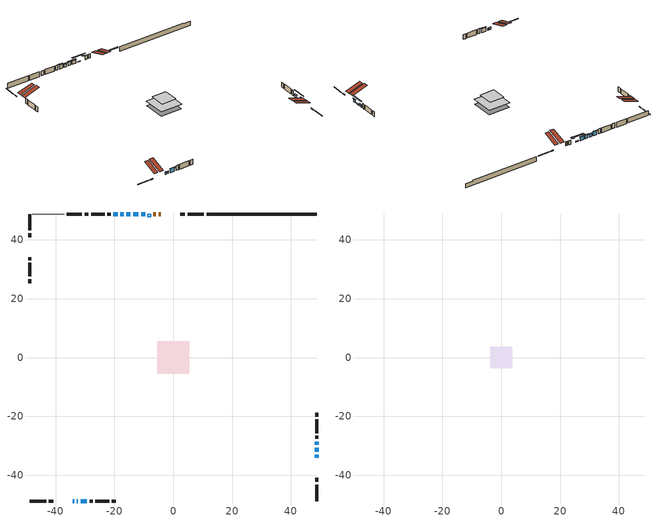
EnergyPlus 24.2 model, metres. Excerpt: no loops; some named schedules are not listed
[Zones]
conditioned space
 floor adiabatic (AdiabaticFloorConstruction): -5.5,-5.5 -5.5,5.5 5.5,5.5 5.5,-5.5 z0.31
 floor foundation (Slab1 construction): -5.36,-5.36 -5.36,5.36 5.36,5.36 5.36,-5.36 z-2.01
 wall outside (RimJoist1 construction): 10.4,48.82 4.85,48.82 / -48.82,-48.82 -43.27,-48.82 / -48.82,48.82 -48.82,43.27 / 48.82,-48.82 48.82,-43.27 z0.31:0.61
 wall outside (RimJoist2 construction): 3.92,48.82 2.44,48.82 / -42.34,-48.82 -40.86,-48.82 / -48.82,42.34 -48.82,40.86 / 48.82,-42.34 48.82,-40.86 z0.31:0.61
 wall outside (AdiabaticWallConstruction 1): -4.27,48.82 -4.95,48.82 z0.31:2.34
 wall outside (AdiabaticWallConstruction): 48.82,-34.15 48.82,-33.04 / -16.85,48.82 -17.96,48.82 z0.31:1.78; -34.15,-48.82 -33.71,-48.82 / -32.78,-48.82 -32.46,-48.82 z0.31:1.53; -31.54,-48.82 -29.35,-48.82 z0.31:2.14; 48.82,-32.11 48.82,-30.68 / -9.54,48.82 -10.96,48.82 z0.31:0.77; 48.82,-29.76 48.82,-28.59 z0.31:1.28; -11.89,48.82 -13.67,48.82 / -14.59,48.82 -15.92,48.82 z0.31:2.09; -18.89,48.82 -20.42,48.82 z0.31:2.34
 wall outside (Wall1 construction): -21.35,48.82 -22.38,48.82 / -28.42,-48.82 -27.39,-48.82 / -48.82,34.15 -48.82,33.12 / 48.82,-27.66 48.82,-26.63 z0.31:2.75
 wall outside (Wall2 construction): -23.31,48.82 -27.92,48.82 / -26.46,-48.82 -21.84,-48.82 / -48.82,32.19 -48.82,27.57 / 48.82,-25.7 48.82,-21.08 z0.31:2.75
 wall outside (Wall3 construction): -28.85,48.82 -30.19,48.82 / -20.92,-48.82 -19.58,-48.82 / -48.82,26.65 -48.82,25.31 / 48.82,-20.15 48.82,-18.82 z0.31:2.75
 wall foundation (FoundationWall1 construction): 11.33,48.82,-2.01 11.33,48.82,0.31 45.07,48.82,0.31 45.07,48.82,-0.04 48.82,48.82,-0.04 48.82,48.82,-2.01
 wall othersidecoefficients (AdiabaticWallConstruction 1): -5.88,48.82 -6.77,48.82 z0.31:2.34
 wall othersidecoefficients (Wall4 construction): -31.12,48.82 -36.17,48.82 z0.31:2.75
 wall adiabatic (Wall5 construction): -37.1,48.82 -47.89,48.82 z0.31:2.75
 window (WindowConstruction): 48.82,-34.15 48.82,-33.04 z0.31:1.78
 window (WindowConstruction 7): -34.15,-48.82 -33.71,-48.82 z0.31:1.53
 window (WindowConstruction 8): -32.78,-48.82 -32.46,-48.82 z0.31:1.53
 window (WindowConstruction 6): -31.54,-48.82 -29.35,-48.82 z0.31:2.14
 window (WindowConstruction 9): 48.82,-32.11 48.82,-30.68 z0.31:0.77
 window (WindowConstruction 10): -9.54,48.82 -10.96,48.82 z0.31:0.77
 window (WindowConstruction 1): 48.82,-29.76 48.82,-28.59 z0.31:1.28
 window (WindowConstruction 2): -11.89,48.82 -13.67,48.82 z0.31:2.09
 window (WindowConstruction 3): -14.6,48.82 -15.92,48.82 z0.31:2.09
 window (WindowConstruction 4): -16.85,48.82 -17.96,48.82 z0.31:1.78
 window (WindowConstruction 5): -18.89,48.82 -20.42,48.82 z0.31:2.34
 door (Door): -4.27,48.82 -4.95,48.82 z0.31:2.34
 door inside (Door 1): -5.88,48.82 -6.77,48.82 z0.31:2.34
 ceiling adiabatic (AdiabaticFloorConstruction): 5.5,-5.5 5.5,5.5 -5.5,5.5 -5.5,-5.5 z0.31
 roof outside (Roof2 construction): -3.34,48.82,2.75 -3.34,41.13,5.31 -1.31,41.13,5.31 -1.31,48.82,2.75; -35.08,-48.82,2.75 -35.08,-41.13,5.31 -37.11,-41.13,5.31 -37.11,-48.82,2.75; -48.82,35.08,2.75 -41.13,35.08,5.31 -41.13,37.11,5.31 -48.82,37.11,2.75; 48.82,-35.08,2.75 41.13,-35.08,5.31 41.13,-37.11,5.31 48.82,-37.11,2.75
 roof outside (AdiabaticRoofConstruction): -8.61,48.82,2.75 -8.61,47.95,3.04 -7.7,47.95,3.04 -7.7,48.82,2.75
 skylight (SkylightConstruction): -8.61,48.82,2.75 -8.61,47.95,3.04 -7.7,47.95,3.04 -7.7,48.82,2.75
attic - vented
 floor to conditioned space (Floor1 construction Reversed): -3.69,-3.69 -3.69,3.69 3.69,3.69 3.69,-3.69 z2.75
 roof outside (Roof1 construction): -0.38,48.82,2.75 -0.38,41.63,5.14 1.51,41.63,5.14 1.51,48.82,2.75; -38.04,-48.82,2.75 -38.04,-41.63,5.14 -39.93,-41.63,5.14 -39.93,-48.82,2.75; -48.82,38.04,2.75 -41.63,38.04,5.14 -41.63,39.93,5.14 -48.82,39.93,2.75; 48.82,-38.04,2.75 41.63,-38.04,5.14 41.63,-39.93,5.14 48.82,-39.93,2.75
shading: 48.82,-32.83 48.82,-34.35 49.23,-34.35 49.23,-32.83 z1.98; -29.15,-48.82 -31.74,-48.82 -31.74,-49.23 -29.15,-49.23 z2.34; 48.82,-28.04 48.82,-34.75 49.23,-34.75 49.23,-28.04 z3.41; -13.6,48.82 -6.9,48.82 -6.9,49.23 -13.6,49.23 z3.41; 48.82,-28.39 48.82,-29.96 49.23,-29.96 49.23,-28.39 z1.48; -13.87,48.82 -11.69,48.82 -11.69,49.23 -13.87,49.23 z2.29; -16.12,48.82 -14.39,48.82 -14.39,49.23 -16.12,49.23 z2.29; -18.16,48.82 -16.65,48.82 -16.65,49.23 -18.16,49.23 z1.98; -20.62,48.82 -18.69,48.82 -18.69,49.23 -20.62,49.23 z2.54
[Building]
Building 1: Terrain=Suburbs
[Site:Location]
Edmonton Intl AP_AB: Latitude {deg}=53.31; Longitude {deg}=-113.58; Time Zone {hr}=-7; Elevation {m}=723; Keep Site Location Information=Yes
[Site:GroundTemperature:Shallow]
-1.56185, -3.61833, -3.78302, -2.80711, 1.11059, 5.01004, 8.39065, 10.5322, 10.7141, 8.97234, 5.67794, 1.89811
[Site:WaterMainsTemperature]
Calculation Method=Schedule; Temperature Schedule=mains temperature schedule
[Material] Roughness=Rough; Thermal Absorptance=0.9
Name | Thickness {m} | Conductivity {W/m-K} | Density {kg/m3} | Specific Heat {J/kg-K} | Solar Absorptance | Visible Absorptance
asphalt or fiberglass shingles | 0.00635 | 0.162714 | 1121.4 | 1465.45 | 0.4 | 0.4
asphalt or fiberglass shingles 1 | 0.00635 | 0.162714 | 1121.4 | 1465.45 | 0.7 | 0.7
ceiling loosefill ins | 0.169333 | 0.0480833 | 16.02 | 1046.75 | 0.7 | 0.7
ceiling stud and cavity | 0.1397 | 0.138701 | 65.682 | 1177.47 | 0.7 | 0.7
concrete 4.0 in. | 0.1016 | 1.803125 | 2242.8 | 837.4 | 0.7 | 0.7
concrete 8.0 in. | 0.2032 | 1.803125 | 2242.8 | 837.4 | 0.7 | 0.7
door material | 0.04445 | 0.053851 | 512.64 | 1214.23 | 0.7 | 0.7
door material 1 | 0.04445 | 0.060037 | 512.64 | 1214.23 | 0.7 | 0.7
exterior vertical ins | 0.0480821 | 0.029427 | 32.04 | 1214.23 | 0.7 | 0.7
floor covering | 0.0127 | 0.0433444 | 54.468 | 1339.84 | 0.6 | 0.6
floor rigid ins; roof rigid ins; wall rigid ins | 0.512978 | 0.029427 | 32.04 | 1214.23 | 0.7 | 0.7
floor stud and cavity | 0.1397 | 1.75129 | 37.0049 | 1207.88 | 0.7 | 0.7
furniture material conditioned space 1 | 0.1524 | 0.115458 | 640.8 | 1214.23 | 0.6 | 0.6
gypsum board | 0.0127 | 0.160291 | 801 | 837.4 | 0.6 | 0.6
gypsum board 1 | 0.0127 | 0.160291 | 801 | 837.4 | 0.7 | 0.7
osb sheathing 0.5 in. | 0.0127 | 0.115458 | 512.64 | 1214.23 | 0.7 | 0.7
osb sheathing 0.5 in. 1 | 0.0127 | 0.115458 | 512.64 | 1214.23 | 0.4 | 0.4
osb sheathing 0.75 in. | 0.01905 | 0.115458 | 512.64 | 1214.23 | 0.7 | 0.7
osb sheathing 2.0 in. | 0.0508 | 0.115458 | 512.64 | 1214.23 | 0.7 | 0.7
rim joist rigid ins | 0.051816 | 0.029427 | 32.04 | 1214.23 | 0.7 | 0.7
rim joist stud and cavity | 0.0508 | 0.0296634 | 125.044 | 1163.47 | 0.6 | 0.6
rim joist stud and cavity 1 | 0.0508 | 0.329414 | 125.044 | 1163.47 | 0.6 | 0.6
roof stud and cavity | 0.2032 | 0.118264 | 78.34581 | 1123.46 | 0.7 | 0.7
roof stud and cavity 1 | 0.18415 | 1.78685 | 37.0049 | 1207.88 | 0.6 | 0.6
wall stud and cavity | 0.1397 | 0.0980698 | 139.0536 | 1170.24 | 0.7 | 0.7
wall stud and cavity 1 | 0.1397 | 0.0949025 | 139.0536 | 1170.24 | 0.7 | 0.7
wall stud and cavity 2 | 0.1397 | 0.0896479 | 139.0536 | 1170.24 | 0.7 | 0.7
wall stud and cavity 3 | 0.1397 | 0.101127 | 139.0536 | 1170.24 | 0.7 | 0.7
wall stud and cavity 4 | 0.1397 | 0.0854438 | 139.0536 | 1170.24 | 0.7 | 0.7
wall stud and cavity 5 | 0.0889 | 0.380278 | 52.3479 | 1209.89 | 0.7 | 0.7
wall stud and cavity 6 | 0.0889 | 0.391764 | 83.0341 | 1211.67 | 0.7 | 0.7
wood siding | 0.0254 | 0.102417 | 544.68 | 1172.36 | 0.4 | 0.4
wood siding 1; wood siding 2; wood siding 3 | 0.0254 | 0.102417 | 544.68 | 1172.36 | 0.7 | 0.7
[WindowMaterial:SimpleGlazingSystem]
Name | U-Factor {W/m2-K} | Solar Heat Gain Coefficient
SkylightMaterial | 3.37904 | 0.7001
WindowMaterial | 3.26996 | 0.53
WindowMaterial 1 | 3.273367 | 0.58
WindowMaterial 2 | 3.29721 | 0.69
WindowMaterial 3 | 3.2745 | 0.56
WindowMaterial 4 | 2.912814 | 0.59
WindowMaterial 5 | 3.27961 | 0.66
WindowMaterial 6 | 2.22237 | 0.4
WindowMaterial 7 | 2.55396 | 0.33
WindowMaterial 8 | 5.26578 | 0.49
[Construction]
AdiabaticFloorConstruction: floor stud and cavity, floor rigid ins, osb sheathing 0.75 in., floor covering
AdiabaticRoofConstruction: asphalt or fiberglass shingles 1, roof rigid ins, osb sheathing 0.75 in., roof stud and cavity 1
AdiabaticWallConstruction: wood siding 2, wall rigid ins, wall stud and cavity 5, gypsum board
AdiabaticWallConstruction 1: wood siding 3, wall rigid ins, wall stud and cavity 5, gypsum board
Door: door material
Door 1: door material 1
Floor1 construction Reversed: gypsum board, ceiling stud and cavity, ceiling loosefill ins
FoundationWall1 construction: concrete 8.0 in., gypsum board 1
furniture construction conditioned space 1: furniture material conditioned space 1
PartitionWallConstruction: gypsum board, wall stud and cavity 6, gypsum board
RimJoist1 construction: wood siding 1, osb sheathing 2.0 in., rim joist stud and cavity
RimJoist2 construction: wood siding 1, rim joist rigid ins, osb sheathing 2.0 in., rim joist stud and cavity 1
Roof1 construction: asphalt or fiberglass shingles
Roof2 construction: asphalt or fiberglass shingles, osb sheathing 0.75 in., roof stud and cavity, gypsum board
SkylightConstruction: SkylightMaterial
Slab1 construction: concrete 4.0 in.
Wall1 construction: wood siding, osb sheathing 0.5 in., wall stud and cavity, gypsum board
Wall2 construction: wood siding, osb sheathing 0.5 in., wall stud and cavity 1, gypsum board
Wall3 construction: wood siding, osb sheathing 0.5 in., wall stud and cavity 2, gypsum board
Wall4 construction: osb sheathing 0.5 in. 1, wall stud and cavity 3, gypsum board
Wall5 construction: osb sheathing 0.5 in. 1, wall stud and cavity 4, gypsum board
WindowConstruction; WindowConstruction 4: WindowMaterial
WindowConstruction 1: WindowMaterial 1
WindowConstruction 10; WindowConstruction 9: WindowMaterial 8
WindowConstruction 2: WindowMaterial 2
WindowConstruction 3: WindowMaterial 3
WindowConstruction 5: WindowMaterial 4
WindowConstruction 6: WindowMaterial 5
WindowConstruction 7: WindowMaterial 6
WindowConstruction 8: WindowMaterial 7
[Zone] Multiplier=1; Part of Total Floor Area=Yes
Name | Volume {m3}
attic - vented | 21.1702
conditioned space | 612.4
[Space]
Name | Zone | Volume {m3}
attic - vented 1 | attic - vented | 21.1702
conditioned space 1 | conditioned space | 612.4
[ZoneInfiltration:EffectiveLeakageArea]
infil attic - vented 1: Zone or Space=attic - vented 1; Schedule=Always On Discrete; Effective Air Leakage Area {cm2}=1893.57; Stack Coefficient=0.00016658; Wind Coefficient=8.72029e-06
[ZoneMixing]
whole house fan mix: Zone or Space=attic - vented; Schedule=Always On Continuous; Design Flow Rate Calculation Method=Flow/Zone; Design Flow Rate {m3/s}=0; Source Zone or Space=conditioned space
[SurfaceProperty:ExposedFoundationPerimeter]
Slab1: Exposed Perimeter Calculation Method=TotalExposedPerimeter; Total Exposed Perimeter {m}=37.49
[SurfaceProperty:OtherSideCoefficients]
other non-freezing space: Combined Convective/Radiative Film Coefficient {W/m2-K}=8.35; Constant Temperature Coefficient=1; External Dry-Bulb Temperature Coefficient=0; Ground Temperature Coefficient=0; Wind Speed Coefficient=0; Zone Air Temperature Coefficient=0; Constant Temperature Schedule=other non-freezing space; Previous Other Side Temperature Coefficient=0
[InternalMass] Zone or ZoneList=conditioned space; Space or SpaceList=conditioned space 1
Name | Construction | Surface Area {m2}
furniture mass conditioned space 1 | furniture construction conditioned space 1 | 94.2959
partition wall mass | PartitionWallConstruction | 235.74
[Lights]
interior lighting: Zone or ZoneList or Space or SpaceList=conditioned space 1; Schedule=interior lighting schedule; Design Level Calculation Method=LightingLevel; Lighting Level {W}=343.2; Return Air Fraction=0; Fraction Radiant=0.6; Fraction Visible=0.2; Fraction Replaceable=1
[People]
occupants: Zone or ZoneList or Space or SpaceList=conditioned space 1; Number of People Schedule=occupants schedule; Number of People Calculation Method=People; Number of People=3; Fraction Radiant=0.314171; Sensible Heat Fraction=0.56303; Activity Level Schedule=occupants activity schedule; Carbon Dioxide Generation Rate {m3/s-W}=0; Enable ASHRAE 55 Comfort Warnings=No; Mean Radiant Temperature Calculation Type=EnclosureAveraged
[ElectricEquipment] Zone or ZoneList or Space or SpaceList=conditioned space 1; Design Level Calculation Method=EquipmentLevel
Name | Schedule | Design Level {W} | Fraction Latent | Fraction Radiant | Fraction Lost
clothes dryer | clothes dryer schedule | 140.772 | 0.015 | 0.081 | 0.85
clothes washer | clothes washer schedule | 32.1985 | 0.03 | 0.162 | 0.7
cooking range | cooking range schedule | 208.969 | 0.08 | 0.432 | 0.2
dishwasher | dishwasher schedule | 66.8632 | 0.3 | 0.18 | 0.4
fridge | fridge schedule | 72.9452 | 0 | 0.6 | 0
mech vent bath fan 0 | mech vent bath fan 0 schedule | 50.2 | 0 | 0 | 1
mech vent bath fan 1 | mech vent bath fan 1 schedule | 50.2 | 0 | 0 | 1
mech vent house fan | mech vent house fan schedule | 0 | 0 | 0 | 1
mech vent house fan cfis | mech vent house fan cfis schedule | 0 | 0 | 0 | 0
mech vent range fan 0 | mech vent range fan 0 schedule | 57 | 0 | 0 | 1
misc plug loads | misc plug loads schedule | 494.7 | 0.045 | 0.513 | 0.1
whole house fan | Always On Discrete | 0 | 0 | 0 | 1
[OtherEquipment] Zone or ZoneList or Space or SpaceList=conditioned space 1; Design Level Calculation Method=EquipmentLevel
Name | Fuel Type | Schedule | Design Level {W} | Fraction Latent | Fraction Radiant | Fraction Lost
clothes dryer 1 | Electricity | clothes dryer schedule | 0 | 0.015 | 0.081 | 0.85
cooking range 1 | Electricity | cooking range schedule | 0 | 0.08 | 0.432 | 0.2
general water use latent | None | general water use schedule | 59.3978 | 1 | 0 | 0
general water use sensible | None | general water use schedule | -58.539 | 0 | 0.6 | 0
mech vent house fan latent load | None | Always On Discrete | 0 | 1 | 0 | 0
mech vent house fan sensible load | None | Always On Discrete | 0 | 0 | 0 | 0
water heater energy adjustment1 | NaturalGas | Always On Discrete | 0.01 | 0 | 0 | 1
[ZoneInfiltration:DesignFlowRate] Zone or ZoneList or Space or SpaceList=conditioned space 1; Schedule=Always On Discrete; Design Flow Rate Calculation Method=Flow/Zone; Design Flow Rate {m3/s}=0
infil flow; natural vent flow; whole house fan flow
[Foundation:Kiva]
Foundation Kiva 1: Initial Indoor Air Temperature {C}=18; Wall Height Above Grade {m}=0.309982; Wall Depth Below Slab {m}=0.2032; Custom Block Material Name 1=exterior vertical ins; Custom Block Depth 1 {m}=2.31999; Custom Block X Position 1 {m}=0.2159; Custom Block Z Position 1 {m}=0
[Foundation:Kiva:Settings]
Soil Conductivity {W/m-K}=0.849921; Soil Density {kg/m3}=1842.3; Soil Specific Heat {J/kg-K}=418.7; Ground Solar Absorptivity=0.9; Ground Thermal Absorptivity=0.9; Ground Surface Roughness {m}=0.03; Far-Field Width {m}=40; Deep-Ground Boundary Condition=ZeroFlux; Deep-Ground Depth {m}=40; Minimum Cell Dimension {m}=0.2; Maximum Cell Growth Coefficient=3; Simulation Timestep=Timestep
[Exterior:Lights]
exterior lighting: Schedule=exterior lighting schedule; Design Level {W}=75.6
[Schedule:Constant]
Name | Hourly Value
Always On Continuous; mech vent house fan schedule; mech vent house fan cfis schedule; Always On Discrete | 1
other non-freezing space; fridge schedule | 0
occupants activity schedule | 117.228
[Schedule:Week:Daily]
interior lighting schedule Week Rule - Jan1-Jan27: interior lighting schedule day, interior lighting schedule day, interior lighting schedule day, interior lighting schedule day, interior lighting schedule day, interior lighting schedule day, interior lighting schedule day, interior lighting schedule default day, interior lighting schedule default day, interior lighting schedule default day, interior lighting schedule default day, interior lighting schedule default day
interior lighting schedule Week Rule - Jan28-Feb3: interior lighting schedule day, interior lighting schedule day, interior lighting schedule day, interior lighting schedule day, interior lighting schedule day 1, interior lighting schedule day 1, interior lighting schedule day 1, interior lighting schedule default day, interior lighting schedule default day, interior lighting schedule default day, interior lighting schedule default day, interior lighting schedule default day
interior lighting schedule Week Rule - Feb4-Feb24: interior lighting schedule day 1, interior lighting schedule day 1, interior lighting schedule day 1, interior lighting schedule day 1, interior lighting schedule day 1, interior lighting schedule day 1, interior lighting schedule day 1, interior lighting schedule default day, interior lighting schedule default day, interior lighting schedule default day, interior lighting schedule default day, interior lighting schedule default day
interior lighting schedule Week Rule - Feb25-Mar3: interior lighting schedule day 1, interior lighting schedule day 1, interior lighting schedule day 1, interior lighting schedule day 1, interior lighting schedule day 2, interior lighting schedule day 2, interior lighting schedule day 2, interior lighting schedule default day, interior lighting schedule default day, interior lighting schedule default day, interior lighting schedule default day, interior lighting schedule default day
interior lighting schedule Week Rule - Mar4-Mar31: interior lighting schedule day 2, interior lighting schedule day 2, interior lighting schedule day 2, interior lighting schedule day 2, interior lighting schedule day 2, interior lighting schedule day 2, interior lighting schedule day 2, interior lighting schedule default day, interior lighting schedule default day, interior lighting schedule default day, interior lighting schedule default day, interior lighting schedule default day
interior lighting schedule Week Rule - Apr1-Apr28: interior lighting schedule day 3, interior lighting schedule day 3, interior lighting schedule day 3, interior lighting schedule day 3, interior lighting schedule day 3, interior lighting schedule day 3, interior lighting schedule day 3, interior lighting schedule default day, interior lighting schedule default day, interior lighting schedule default day, interior lighting schedule default day, interior lighting schedule default day
interior lighting schedule Week Rule - Apr29-May5: interior lighting schedule day 3, interior lighting schedule day 3, interior lighting schedule day 4, interior lighting schedule day 4, interior lighting schedule day 4, interior lighting schedule day 4, interior lighting schedule day 4, interior lighting schedule default day, interior lighting schedule default day, interior lighting schedule default day, interior lighting schedule default day, interior lighting schedule default day
interior lighting schedule Week Rule - May6-May26: interior lighting schedule day 4, interior lighting schedule day 4, interior lighting schedule day 4, interior lighting schedule day 4, interior lighting schedule day 4, interior lighting schedule day 4, interior lighting schedule day 4, interior lighting schedule default day, interior lighting schedule default day, interior lighting schedule default day, interior lighting schedule default day, interior lighting schedule default day
interior lighting schedule Week Rule - May27-Jun2: interior lighting schedule day 4, interior lighting schedule day 4, interior lighting schedule day 4, interior lighting schedule day 4, interior lighting schedule day 4, interior lighting schedule day 5, interior lighting schedule day 5, interior lighting schedule default day, interior lighting schedule default day, interior lighting schedule default day, interior lighting schedule default day, interior lighting schedule default day
interior lighting schedule Week Rule - Jun3-Jun30: interior lighting schedule day 5, interior lighting schedule day 5, interior lighting schedule day 5, interior lighting schedule day 5, interior lighting schedule day 5, interior lighting schedule day 5, interior lighting schedule day 5, interior lighting schedule default day, interior lighting schedule default day, interior lighting schedule default day, interior lighting schedule default day, interior lighting schedule default day
interior lighting schedule Week Rule - Jul1-Jul28: interior lighting schedule day 6, interior lighting schedule day 6, interior lighting schedule day 6, interior lighting schedule day 6, interior lighting schedule day 6, interior lighting schedule day 6, interior lighting schedule day 6, interior lighting schedule default day, interior lighting schedule default day, interior lighting schedule default day, interior lighting schedule default day, interior lighting schedule default day
interior lighting schedule Week Rule - Jul29-Aug4: interior lighting schedule day 6, interior lighting schedule day 6, interior lighting schedule day 6, interior lighting schedule day 7, interior lighting schedule day 7, interior lighting schedule day 7, interior lighting schedule day 7, interior lighting schedule default day, interior lighting schedule default day, interior lighting schedule default day, interior lighting schedule default day, interior lighting schedule default day
interior lighting schedule Week Rule - Aug5-Aug25: interior lighting schedule day 7, interior lighting schedule day 7, interior lighting schedule day 7, interior lighting schedule day 7, interior lighting schedule day 7, interior lighting schedule day 7, interior lighting schedule day 7, interior lighting schedule default day, interior lighting schedule default day, interior lighting schedule default day, interior lighting schedule default day, interior lighting schedule default day
interior lighting schedule Week Rule - Aug26-Sep1: interior lighting schedule day 7, interior lighting schedule day 7, interior lighting schedule day 7, interior lighting schedule day 7, interior lighting schedule day 7, interior lighting schedule day 7, interior lighting schedule day 8, interior lighting schedule default day, interior lighting schedule default day, interior lighting schedule default day, interior lighting schedule default day, interior lighting schedule default day
interior lighting schedule Week Rule - Sep2-Sep29: interior lighting schedule day 8, interior lighting schedule day 8, interior lighting schedule day 8, interior lighting schedule day 8, interior lighting schedule day 8, interior lighting schedule day 8, interior lighting schedule day 8, interior lighting schedule default day, interior lighting schedule default day, interior lighting schedule default day, interior lighting schedule default day, interior lighting schedule default day
interior lighting schedule Week Rule - Sep30-Oct6: interior lighting schedule day 8, interior lighting schedule day 9, interior lighting schedule day 9, interior lighting schedule day 9, interior lighting schedule day 9, interior lighting schedule day 9, interior lighting schedule day 9, interior lighting schedule default day, interior lighting schedule default day, interior lighting schedule default day, interior lighting schedule default day, interior lighting schedule default day
interior lighting schedule Week Rule - Oct7-Oct27: interior lighting schedule day 9, interior lighting schedule day 9, interior lighting schedule day 9, interior lighting schedule day 9, interior lighting schedule day 9, interior lighting schedule day 9, interior lighting schedule day 9, interior lighting schedule default day, interior lighting schedule default day, interior lighting schedule default day, interior lighting schedule default day, interior lighting schedule default day
interior lighting schedule Week Rule - Oct28-Nov3: interior lighting schedule day 9, interior lighting schedule day 9, interior lighting schedule day 9, interior lighting schedule day 9, interior lighting schedule day 10, interior lighting schedule day 10, interior lighting schedule day 10, interior lighting schedule default day, interior lighting schedule default day, interior lighting schedule default day, interior lighting schedule default day, interior lighting schedule default day
interior lighting schedule Week Rule - Nov4-Nov24: interior lighting schedule day 10, interior lighting schedule day 10, interior lighting schedule day 10, interior lighting schedule day 10, interior lighting schedule day 10, interior lighting schedule day 10, interior lighting schedule day 10, interior lighting schedule default day, interior lighting schedule default day, interior lighting schedule default day, interior lighting schedule default day, interior lighting schedule default day
interior lighting schedule Week Rule - Nov25-Dec1: interior lighting schedule day 10, interior lighting schedule day 10, interior lighting schedule day 10, interior lighting schedule day 10, interior lighting schedule day 10, interior lighting schedule day 10, interior lighting schedule day 11, interior lighting schedule default day, interior lighting schedule default day, interior lighting schedule default day, interior lighting schedule default day, interior lighting schedule default day
interior lighting schedule Week Rule - Dec2-Dec31: interior lighting schedule day 11, interior lighting schedule day 11, interior lighting schedule day 11, interior lighting schedule day 11, interior lighting schedule day 11, interior lighting schedule day 11, interior lighting schedule day 11, interior lighting schedule default day, interior lighting schedule default day, interior lighting schedule default day, interior lighting schedule default day, interior lighting schedule default day
occupants schedule Week Rule - Jan1-Dec31: occupants schedule day, occupants schedule day, occupants schedule day, occupants schedule day, occupants schedule day, occupants schedule day, occupants schedule day, occupants schedule default day, occupants schedule default day, occupants schedule default day, occupants schedule default day, occupants schedule default day
clothes dryer schedule Week Rule - Jan1-Dec31: clothes dryer schedule day, clothes dryer schedule day, clothes dryer schedule day, clothes dryer schedule day, clothes dryer schedule day, clothes dryer schedule day, clothes dryer schedule day, clothes dryer schedule default day, clothes dryer schedule default day, clothes dryer schedule default day, clothes dryer schedule default day, clothes dryer schedule default day
clothes washer schedule Week Rule - Jan1-Dec31: clothes washer schedule day, clothes washer schedule day, clothes washer schedule day, clothes washer schedule day, clothes washer schedule day, clothes washer schedule day, clothes washer schedule day, clothes washer schedule default day, clothes washer schedule default day, clothes washer schedule default day, clothes washer schedule default day, clothes washer schedule default day
cooking range schedule Week Rule - Jan1-Dec31: cooking range schedule day, cooking range schedule day, cooking range schedule day, cooking range schedule day, cooking range schedule day, cooking range schedule day, cooking range schedule day, cooking range schedule default day, cooking range schedule default day, cooking range schedule default day, cooking range schedule default day, cooking range schedule default day
dishwasher schedule Week Rule - Jan1-Dec31: dishwasher schedule day, dishwasher schedule day, dishwasher schedule day, dishwasher schedule day, dishwasher schedule day, dishwasher schedule day, dishwasher schedule day, dishwasher schedule default day, dishwasher schedule default day, dishwasher schedule default day, dishwasher schedule default day, dishwasher schedule default day
mech vent bath fan 0 schedule Week Rule - Jan1-Dec31: mech vent bath fan 0 schedule day, mech vent bath fan 0 schedule day, mech vent bath fan 0 schedule day, mech vent bath fan 0 schedule day, mech vent bath fan 0 schedule day, mech vent bath fan 0 schedule day, mech vent bath fan 0 schedule day, mech vent bath fan 0 schedule default day, mech vent bath fan 0 schedule default day, mech vent bath fan 0 schedule default day, mech vent bath fan 0 schedule default day, mech vent bath fan 0 schedule default day
mech vent bath fan 1 schedule Week Rule - Jan1-Dec31: mech vent bath fan 1 schedule day, mech vent bath fan 1 schedule day, mech vent bath fan 1 schedule day, mech vent bath fan 1 schedule day, mech vent bath fan 1 schedule day, mech vent bath fan 1 schedule day, mech vent bath fan 1 schedule day, mech vent bath fan 1 schedule default day, mech vent bath fan 1 schedule default day, mech vent bath fan 1 schedule default day, mech vent bath fan 1 schedule default day, mech vent bath fan 1 schedule default day
mech vent range fan 0 schedule Week Rule - Jan1-Dec31: mech vent range fan 0 schedule day, mech vent range fan 0 schedule day, mech vent range fan 0 schedule day, mech vent range fan 0 schedule day, mech vent range fan 0 schedule day, mech vent range fan 0 schedule day, mech vent range fan 0 schedule day, mech vent range fan 0 schedule default day, mech vent range fan 0 schedule default day, mech vent range fan 0 schedule default day, mech vent range fan 0 schedule default day, mech vent range fan 0 schedule default day
misc plug loads schedule Week Rule - Jan1-Dec31: misc plug loads schedule day, misc plug loads schedule day, misc plug loads schedule day, misc plug loads schedule day, misc plug loads schedule day, misc plug loads schedule day, misc plug loads schedule day, misc plug loads schedule default day, misc plug loads schedule default day, misc plug loads schedule default day, misc plug loads schedule default day, misc plug loads schedule default day
general water use schedule Week Rule - Jan1-Dec31: general water use schedule day, general water use schedule day, general water use schedule day, general water use schedule day, general water use schedule day, general water use schedule day, general water use schedule day, general water use schedule default day, general water use schedule default day, general water use schedule default day, general water use schedule default day, general water use schedule default day
exterior lighting schedule Week Rule - Jan1-Jan27: exterior lighting schedule day, exterior lighting schedule day, exterior lighting schedule day, exterior lighting schedule day, exterior lighting schedule day, exterior lighting schedule day, exterior lighting schedule day, exterior lighting schedule default day, exterior lighting schedule default day, exterior lighting schedule default day, exterior lighting schedule default day, exterior lighting schedule default day
exterior lighting schedule Week Rule - Jan28-Feb3: exterior lighting schedule day, exterior lighting schedule day, exterior lighting schedule day, exterior lighting schedule day, exterior lighting schedule day 1, exterior lighting schedule day 1, exterior lighting schedule day 1, exterior lighting schedule default day, exterior lighting schedule default day, exterior lighting schedule default day, exterior lighting schedule default day, exterior lighting schedule default day
exterior lighting schedule Week Rule - Feb4-Feb24: exterior lighting schedule day 1, exterior lighting schedule day 1, exterior lighting schedule day 1, exterior lighting schedule day 1, exterior lighting schedule day 1, exterior lighting schedule day 1, exterior lighting schedule day 1, exterior lighting schedule default day, exterior lighting schedule default day, exterior lighting schedule default day, exterior lighting schedule default day, exterior lighting schedule default day
exterior lighting schedule Week Rule - Feb25-Mar3: exterior lighting schedule day 1, exterior lighting schedule day 1, exterior lighting schedule day 1, exterior lighting schedule day 1, exterior lighting schedule day 2, exterior lighting schedule day 2, exterior lighting schedule day 2, exterior lighting schedule default day, exterior lighting schedule default day, exterior lighting schedule default day, exterior lighting schedule default day, exterior lighting schedule default day
exterior lighting schedule Week Rule - Mar4-Mar31: exterior lighting schedule day 2, exterior lighting schedule day 2, exterior lighting schedule day 2, exterior lighting schedule day 2, exterior lighting schedule day 2, exterior lighting schedule day 2, exterior lighting schedule day 2, exterior lighting schedule default day, exterior lighting schedule default day, exterior lighting schedule default day, exterior lighting schedule default day, exterior lighting schedule default day
exterior lighting schedule Week Rule - Apr1-Apr28: exterior lighting schedule day 3, exterior lighting schedule day 3, exterior lighting schedule day 3, exterior lighting schedule day 3, exterior lighting schedule day 3, exterior lighting schedule day 3, exterior lighting schedule day 3, exterior lighting schedule default day, exterior lighting schedule default day, exterior lighting schedule default day, exterior lighting schedule default day, exterior lighting schedule default day
exterior lighting schedule Week Rule - Apr29-May5: exterior lighting schedule day 3, exterior lighting schedule day 3, exterior lighting schedule day 4, exterior lighting schedule day 4, exterior lighting schedule day 4, exterior lighting schedule day 4, exterior lighting schedule day 4, exterior lighting schedule default day, exterior lighting schedule default day, exterior lighting schedule default day, exterior lighting schedule default day, exterior lighting schedule default day
exterior lighting schedule Week Rule - May6-May26: exterior lighting schedule day 4, exterior lighting schedule day 4, exterior lighting schedule day 4, exterior lighting schedule day 4, exterior lighting schedule day 4, exterior lighting schedule day 4, exterior lighting schedule day 4, exterior lighting schedule default day, exterior lighting schedule default day, exterior lighting schedule default day, exterior lighting schedule default day, exterior lighting schedule default day
exterior lighting schedule Week Rule - May27-Jun2: exterior lighting schedule day 4, exterior lighting schedule day 4, exterior lighting schedule day 4, exterior lighting schedule day 4, exterior lighting schedule day 4, exterior lighting schedule day 5, exterior lighting schedule day 5, exterior lighting schedule default day, exterior lighting schedule default day, exterior lighting schedule default day, exterior lighting schedule default day, exterior lighting schedule default day
exterior lighting schedule Week Rule - Jun3-Jun30: exterior lighting schedule day 5, exterior lighting schedule day 5, exterior lighting schedule day 5, exterior lighting schedule day 5, exterior lighting schedule day 5, exterior lighting schedule day 5, exterior lighting schedule day 5, exterior lighting schedule default day, exterior lighting schedule default day, exterior lighting schedule default day, exterior lighting schedule default day, exterior lighting schedule default day
[Schedule:Year]
interior lighting schedule: interior lighting schedule Week Rule - Jan1-Jan27, 1, 1, 1, 27, interior lighting schedule Week Rule - Jan28-Feb3, 1, 28, 2, 3, interior lighting schedule Week Rule - Feb4-Feb24, 2, 4, 2, 24, interior lighting schedule Week Rule - Feb25-Mar3, 2, 25, 3, 3, interior lighting schedule Week Rule - Mar4-Mar31, 3, 4, 3, 31, interior lighting schedule Week Rule - Apr1-Apr28, 4, 1, 4, 28, interior lighting schedule Week Rule - Apr29-May5, 4, 29, 5, 5, interior lighting schedule Week Rule - May6-May26, 5, 6, 5, 26, interior lighting schedule Week Rule - May27-Jun2, 5, 27, 6, 2, interior lighting schedule Week Rule - Jun3-Jun30, 6, 3, 6, 30, interior lighting schedule Week Rule - Jul1-Jul28, 7, 1, 7, 28, interior lighting schedule Week Rule - Jul29-Aug4, 7, 29, 8, 4, interior lighting schedule Week Rule - Aug5-Aug25, 8, 5, 8, 25, interior lighting schedule Week Rule - Aug26-Sep1, 8, 26, 9, 1, interior lighting schedule Week Rule - Sep2-Sep29, 9, 2, 9, 29, interior lighting schedule Week Rule - Sep30-Oct6, 9, 30, 10, 6, interior lighting schedule Week Rule - Oct7-Oct27, 10, 7, 10, 27, interior lighting schedule Week Rule - Oct28-Nov3, 10, 28, 11, 3, interior lighting schedule Week Rule - Nov4-Nov24, 11, 4, 11, 24, interior lighting schedule Week Rule - Nov25-Dec1, 11, 25, 12, 1, interior lighting schedule Week Rule - Dec2-Dec31, 12, 2, 12, 31
occupants schedule: occupants schedule Week Rule - Jan1-Dec31, 1, 1, 12, 31
clothes dryer schedule: clothes dryer schedule Week Rule - Jan1-Dec31, 1, 1, 12, 31
clothes washer schedule: clothes washer schedule Week Rule - Jan1-Dec31, 1, 1, 12, 31
cooking range schedule: cooking range schedule Week Rule - Jan1-Dec31, 1, 1, 12, 31
dishwasher schedule: dishwasher schedule Week Rule - Jan1-Dec31, 1, 1, 12, 31
mech vent bath fan 0 schedule: mech vent bath fan 0 schedule Week Rule - Jan1-Dec31, 1, 1, 12, 31
mech vent bath fan 1 schedule: mech vent bath fan 1 schedule Week Rule - Jan1-Dec31, 1, 1, 12, 31
mech vent range fan 0 schedule: mech vent range fan 0 schedule Week Rule - Jan1-Dec31, 1, 1, 12, 31
misc plug loads schedule: misc plug loads schedule Week Rule - Jan1-Dec31, 1, 1, 12, 31
general water use schedule: general water use schedule Week Rule - Jan1-Dec31, 1, 1, 12, 31
exterior lighting schedule: exterior lighting schedule Week Rule - Jan1-Jan27, 1, 1, 1, 27, exterior lighting schedule Week Rule - Jan28-Feb3, 1, 28, 2, 3, exterior lighting schedule Week Rule - Feb4-Feb24, 2, 4, 2, 24, exterior lighting schedule Week Rule - Feb25-Mar3, 2, 25, 3, 3, exterior lighting schedule Week Rule - Mar4-Mar31, 3, 4, 3, 31, exterior lighting schedule Week Rule - Apr1-Apr28, 4, 1, 4, 28, exterior lighting schedule Week Rule - Apr29-May5, 4, 29, 5, 5, exterior lighting schedule Week Rule - May6-May26, 5, 6, 5, 26, exterior lighting schedule Week Rule - May27-Jun2, 5, 27, 6, 2, exterior lighting schedule Week Rule - Jun3-Jun30, 6, 3, 6, 30, exterior lighting schedule Week Rule - Jul1-Jul28, 7, 1, 7, 28, exterior lighting schedule Week Rule - Jul29-Aug4, 7, 29, 8, 4, exterior lighting schedule Week Rule - Aug5-Aug25, 8, 5, 8, 25, exterior lighting schedule Week Rule - Aug26-Sep1, 8, 26, 9, 1, exterior lighting schedule Week Rule - Sep2-Sep29, 9, 2, 9, 29, exterior lighting schedule Week Rule - Sep30-Oct6, 9, 30, 10, 6, exterior lighting schedule Week Rule - Oct7-Oct27, 10, 7, 10, 27, exterior lighting schedule Week Rule - Oct28-Nov3, 10, 28, 11, 3, exterior lighting schedule Week Rule - Nov4-Nov24, 11, 4, 11, 24, exterior lighting schedule Week Rule - Nov25-Dec1, 11, 25, 12, 1, exterior lighting schedule Week Rule - Dec2-Dec31, 12, 2, 12, 31
[Schedule:Compact]
mains temperature schedule: Through: 01/01, For: AllDays, Until: 24:00, 3.97167, Through: 01/02, For: AllDays, Until: 24:00, 3.90778, Through: 01/03, For: AllDays, Until: 24:00, 3.84556, Through: 01/04, For: AllDays, Until: 24:00, 3.78389, Through: 01/05, For: AllDays, Until: 24:00, 3.72278, Through: 01/06, For: AllDays, Until: 24:00, 3.66278, Through: 01/07, For: AllDays, Until: 24:00, 3.60389, Through: 01/08, For: AllDays, Until: 24:00, 3.54556, Through: 01/09, For: AllDays, Until: 24:00, 3.48833, Through: 01/10, For: AllDays, Until: 24:00, 3.43167, Through: 01/11, For: AllDays, Until: 24:00, 3.37611, Through: 01/12, For: AllDays, Until: 24:00, 3.32167, Through: 01/13, For: AllDays, Until: 24:00, 3.26833, Through: 01/14, For: AllDays, Until: 24:00, 3.21556, Through: 01/15, For: AllDays, Until: 24:00, 3.16444, Through: 01/16, For: AllDays, Until: 24:00, 3.11389, Through: 01/17, For: AllDays, Until: 24:00, 3.06444, Through: 01/18, For: AllDays, Until: 24:00, 3.01611, Through: 01/19, For: AllDays, Until: 24:00, 2.96889, Through: 01/20, For: AllDays, Until: 24:00, 2.92278, Through: 01/21, For: AllDays, Until: 24:00, 2.87722, Through: 01/22, For: AllDays, Until: 24:00, 2.83333, Through: 01/23, For: AllDays, Until: 24:00, 2.79056, Through: 01/24, For: AllDays, Until: 24:00, 2.74889, Through: 01/25, For: AllDays, Until: 24:00, 2.70833, Through: 01/26, For: AllDays, Until: 24:00, 2.66889, Through: 01/27, For: AllDays, Until: 24:00, 2.63056, Through: 01/28, For: AllDays, Until: 24:00, 2.59333, Through: 01/29, For: AllDays, Until: 24:00, 2.55778, Through: 01/30, For: AllDays, Until: 24:00, 2.52278, Through: 01/31, For: AllDays, Until: 24:00, 2.48944, Through: 02/01, For: AllDays, Until: 24:00, 2.45722, Through: 02/02, For: AllDays, Until: 24:00, 2.42611, Through: 02/03, For: AllDays, Until: 24:00, 2.39667, Through: 02/04, For: AllDays, Until: 24:00, 2.36833, Through: 02/05, For: AllDays, Until: 24:00, 2.34111, Through: 02/06, For: AllDays, Until: 24:00, 2.315, Through: 02/07, For: AllDays, Until: 24:00, 2.29056, Through: 02/08, For: AllDays, Until: 24:00, 2.26722, Through: 02/09, For: AllDays, Until: 24:00, 2.245, Through: 02/10, For: AllDays, Until: 24:00, 2.22444, Through: 02/11, For: AllDays, Until: 24:00, 2.20444, Through: 02/12, For: AllDays, Until: 24:00, 2.18667, Through: 02/13, For: AllDays, Until: 24:00, 2.17, Through: 02/14, For: AllDays, Until: 24:00, 2.15444, Through: 02/15, For: AllDays, Until: 24:00, 2.14, Through: 02/16, For: AllDays, Until: 24:00, 2.12722, Through: 02/17, For: AllDays, Until: 24:00, 2.11556, Through: 02/18, For: AllDays, Until: 24:00, 2.10556, Through: 02/19, For: AllDays, Until: 24:00, 2.09667, Through: 02/20, For: AllDays, Until: 24:00, 2.08889, Through: 02/21, For: AllDays, Until: 24:00, 2.08278, Through: 02/22, For: AllDays, Until: 24:00, 2.07833, Through: 02/23, For: AllDays, Until: 24:00, 2.07444, Through: 02/24, For: AllDays, Until: 24:00, 2.07278, Through: 02/25, For: AllDays, Until: 24:00, 2.07167, Through: 02/26, For: AllDays, Until: 24:00, 2.07222, Through: 02/27, For: AllDays, Until: 24:00, 2.07444, Through: 02/28, For: AllDays, Until: 24:00, 2.07778, Through: 03/01, For: AllDays, Until: 24:00, 2.08222, Through: 03/02, For: AllDays, Until: 24:00, 2.08833, Through: 03/03, For: AllDays, Until: 24:00, 2.09556, Through: 03/04, For: AllDays, Until: 24:00, 2.10444, Through: 03/05, For: AllDays, Until: 24:00, 2.11444, Through: 03/06, For: AllDays, Until: 24:00, 2.12556, Through: 03/07, For: AllDays, Until: 24:00, 2.13833, Through: 03/08, For: AllDays, Until: 24:00, 2.15278, Through: 03/09, For: AllDays, Until: 24:00, 2.16778, Through: 03/10, For: AllDays, Until: 24:00, 2.18444, Through: 03/11, For: AllDays, Until: 24:00, 2.20278, Through: 03/12, For: AllDays, Until: 24:00, 2.22167, Through: 03/13, For: AllDays, Until: 24:00, 2.24278, Through: 03/14, For: AllDays, Until: 24:00, 2.26444, Through: 03/15, For: AllDays, Until: 24:00, 2.28778, Through: 03/16, For: AllDays, Until: 24:00, 2.31222, Through: 03/17, For: AllDays, Until: 24:00, 2.33778, Through: 03/18, For: AllDays, Until: 24:00, 2.365, Through: 03/19, For: AllDays, Until: 24:00, 2.39333, Through: 03/20, For: AllDays, Until: 24:00, 2.42278, Through: 03/21, For: AllDays, Until: 24:00, 2.45389, Through: 03/22, For: AllDays, Until: 24:00, 2.48611, Through: 03/23, For: AllDays, Until: 24:00, 2.51889, Through: 03/24, For: AllDays, Until: 24:00, 2.55389, Through: 03/25, For: AllDays, Until: 24:00, 2.58944, Through: 03/26, For: AllDays, Until: 24:00, 2.62611, Through: 03/27, For: AllDays, Until: 24:00, 2.66444, Through: 03/28, For: AllDays, Until: 24:00, 2.70389, Through: 03/29, For: AllDays, Until: 24:00, 2.74389, Through: 03/30, For: AllDays, Until: 24:00, 2.78556, Through: 03/31, For: AllDays, Until: 24:00, 2.82833, Through: 04/01, For: AllDays, Until: 24:00, 2.87222, Through: 04/02, For: AllDays, Until: 24:00, 2.91722, Through: 04/03, For: AllDays, Until: 24:00, 2.96333, Through: 04/04, For: AllDays, Until: 24:00, 3.01056, Through: 04/05, For: AllDays, Until: 24:00, 3.05889, Through: 04/06, For: AllDays, Until: 24:00, 3.10833, Through: 04/07, For: AllDays, Until: 24:00, 3.15833, Through: 04/08, For: AllDays, Until: 24:00, 3.21, Through: 04/09, For: AllDays, Until: 24:00, 3.26222, Through: 04/10, For: AllDays, Until: 24:00, 3.31556, Through: 04/11, For: AllDays, Until: 24:00, 3.37, Through: 04/12, For: AllDays, Until: 24:00, 3.42556, Through: 04/13, For: AllDays, Until: 24:00, 3.48167, Through: 04/14, For: AllDays, Until: 24:00, 3.53889, Through: 04/15, For: AllDays, Until: 24:00, 3.59722, Through: 04/16, For: AllDays, Until: 24:00, 3.65611, Through: 04/17, For: AllDays, Until: 24:00, 3.71611, Through: 04/18, For: AllDays, Until: 24:00, 3.77667, Through: 04/19, For: AllDays, Until: 24:00, 3.83833, Through: 04/20, For: AllDays, Until: 24:00, 3.90111, Through: 04/21, For: AllDays, Until: 24:00, 3.96444, Through: 04/22, For: AllDays, Until: 24:00, 4.02833, Through: 04/23, For: AllDays, Until: 24:00, 4.09333, Through: 04/24, For: AllDays, Until: 24:00, 4.15889, Through: 04/25, For: AllDays, Until: 24:00, 4.225, Through: 04/26, For: AllDays, Until: 24:00, 4.29222, Through: 04/27, For: AllDays, Until: 24:00, 4.36, Through: 04/28, For: AllDays, Until: 24:00, 4.42833, Through: 04/29, For: AllDays, Until: 24:00, 4.49722, Through: 04/30, For: AllDays, Until: 24:00, 4.56667, Through: 05/01, For: AllDays, Until: 24:00, 4.63722, Through: 05/02, For: AllDays, Until: 24:00, 4.70833, Through: 05/03, For: AllDays, Until: 24:00, 4.77944, Through: 05/04, For: AllDays, Until: 24:00, 4.85167, Through: 05/05, For: AllDays, Until: 24:00, 4.92389, Through: 05/06, For: AllDays, Until: 24:00, 4.99722, Through: 05/07, For: AllDays, Until: 24:00, 5.07056, Through: 05/08, For: AllDays, Until: 24:00, 5.145, Through: 05/09, For: AllDays, Until: 24:00, 5.21944, Through: 05/10, For: AllDays, Until: 24:00, 5.29389, Through: 05/11, For: AllDays, Until: 24:00, 5.36944, Through: 05/12, For: AllDays, Until: 24:00, 5.445, Through: 05/13, For: AllDays, Until: 24:00, 5.52111, Through: 05/14, For: AllDays, Until: 24:00, 5.59722, Through: 05/15, For: AllDays, Until: 24:00, 5.67389, Through: 05/16, For: AllDays, Until: 24:00, 5.75056, Through: 05/17, For: AllDays, Until: 24:00, 5.82778, Through: 05/18, For: AllDays, Until: 24:00, 5.90556, Through: 05/19, For: AllDays, Until: 24:00, 5.98278, Through: 05/20, For: AllDays, Until: 24:00, 6.06056, Through: 05/21, For: AllDays, Until: 24:00, 6.13889, Through: 05/22, For: AllDays, Until: 24:00, 6.21667, Through: 05/23, For: AllDays, Until: 24:00, 6.295, Through: 05/24, For: AllDays, Until: 24:00, 6.37333, Through: 05/25, For: AllDays, Until: 24:00, 6.45222, Through: 05/26, For: AllDays, Until: 24:00, 6.53056, Through: 05/27, For: AllDays, Until: 24:00, 6.60889, Through: 05/28, For: AllDays, Until: 24:00, 6.68778, Through: 05/29, For: AllDays, Until: 24:00, 6.76611, Through: 05/30, For: AllDays, Until: 24:00, 6.84444, Through: 05/31, For: AllDays, Until: 24:00, 6.92278, Through: 06/01, For: AllDays, Until: 24:00, 7.00111, Through: 06/02, For: AllDays, Until: 24:00, 7.07944, Through: 06/03, For: AllDays, Until: 24:00, 7.15778, Through: 06/04, For: AllDays, Until: 24:00, 7.23556, Through: 06/05, For: AllDays, Until: 24:00, 7.31333, Through: 06/06, For: AllDays, Until: 24:00, 7.39056, Through: 06/07, For: AllDays, Until: 24:00, 7.46833, Through: 06/08, For: AllDays, Until: 24:00, 7.545, Through: 06/09, For: AllDays, Until: 24:00, 7.62222, Through: 06/10, For: AllDays, Until: 24:00, 7.69833, Through: 06/11, For: AllDays, Until: 24:00, 7.775, Through: 06/12, For: AllDays, Until: 24:00, 7.85056, Through: 06/13, For: AllDays, Until: 24:00, 7.92611, Through: 06/14, For: AllDays, Until: 24:00, 8.00111, Through: 06/15, For: AllDays, Until: 24:00, 8.07611, Through: 06/16, For: AllDays, Until: 24:00, 8.15056, Through: 06/17, For: AllDays, Until: 24:00, 8.22389, Through: 06/18, For: AllDays, Until: 24:00, 8.29778, Through: 06/19, For: AllDays, Until: 24:00, 8.37056, Through: 06/20, For: AllDays, Until: 24:00, 8.44278, Through: 06/21, For: AllDays, Until: 24:00, 8.51444, Through: 06/22, For: AllDays, Until: 24:00, 8.58611, Through: 06/23, For: AllDays, Until: 24:00, 8.65667, Through: 06/24, For: AllDays, Until: 24:00, 8.72667, Through: 06/25, For: AllDays, Until: 24:00, 8.79611, Through: 06/26, For: AllDays, Until: 24:00, 8.865, Through: 06/27, For: AllDays, Until: 24:00, 8.93333, Through: 06/28, For: AllDays, Until: 24:00, 9.00056, Through: 06/29, For: AllDays, Until: 24:00, 9.06778, Through: 06/30, For: AllDays, Until: 24:00, 9.13333, Through: 07/01, For: AllDays, Until: 24:00, 9.19889, Through: 07/02, For: AllDays, Until: 24:00, 9.26333, Through: 07/03, For: AllDays, Until: 24:00, 9.32722, Through: 07/04, For: AllDays, Until: 24:00, 9.39056, Through: 07/05, For: AllDays, Until: 24:00, 9.45278, Through: 07/06, For: AllDays, Until: 24:00, 9.51389, Through: 07/07, For: AllDays, Until: 24:00, 9.57444, Through: 07/08, For: AllDays, Until: 24:00, 9.63389, Through: 07/09, For: AllDays, Until: 24:00, 9.69278, Through: 07/10, For: AllDays, Until: 24:00, 9.75056, Through: 07/11, For: AllDays, Until: 24:00, 9.80778, Through: 07/12, For: AllDays, Until: 24:00, 9.86333, Through: 07/13, For: AllDays, Until: 24:00, 9.91833, Through: 07/14, For: AllDays, Until: 24:00, 9.97278, Through: 07/15, For: AllDays, Until: 24:00, 10.0256, Through: 07/16, For: AllDays, Until: 24:00, 10.0778, Through: 07/17, For: AllDays, Until: 24:00, 10.1289, Through: 07/18, For: AllDays, Until: 24:00, 10.1789, Through: 07/19, For: AllDays, Until: 24:00, 10.2278, Through: 07/20, For: AllDays, Until: 24:00, 10.2756, Through: 07/21, For: AllDays, Until: 24:00, 10.3222, Through: 07/22, For: AllDays, Until: 24:00, 10.3683, Through: 07/23, For: AllDays, Until: 24:00, 10.4128, Through: 07/24, For: AllDays, Until: 24:00, 10.4561, Through: 07/25, For: AllDays, Until: 24:00, 10.4989, Through: 07/26, For: AllDays, Until: 24:00, 10.54, Through: 07/27, For: AllDays, Until: 24:00, 10.58, Through: 07/28, For: AllDays, Until: 24:00, 10.6189, Through: 07/29, For: AllDays, Until: 24:00, 10.6567, Through: 07/30, For: AllDays, Until: 24:00, 10.6928, Through: 07/31, For: AllDays, Until: 24:00, 10.7283, Through: 08/01, For: AllDays, Until: 24:00, 10.7622, Through: 08/02, For: AllDays, Until: 24:00, 10.7956, Through: 08/03, For: AllDays, Until: 24:00, 10.8272, Through: 08/04, For: AllDays, Until: 24:00, 10.8572, Through: 08/05, For: AllDays, Until: 24:00, 10.8867, Through: 08/06, For: AllDays, Until: 24:00, 10.9144, Through: 08/07, For: AllDays, Until: 24:00, 10.9411, Through: 08/08, For: AllDays, Until: 24:00, 10.9667, Through: 08/09, For: AllDays, Until: 24:00, 10.9906, Through: 08/10, For: AllDays, Until: 24:00, 11.0133, Through: 08/11, For: AllDays, Until: 24:00, 11.035, Through: 08/12, For: AllDays, Until: 24:00, 11.055, Through: 08/13, For: AllDays, Until: 24:00, 11.0739, Through: 08/14, For: AllDays, Until: 24:00, 11.0917, Through: 08/15, For: AllDays, Until: 24:00, 11.1078, Through: 08/16, For: AllDays, Until: 24:00, 11.1228, Through: 08/17, For: AllDays, Until: 24:00, 11.1361, Through: 08/18, For: AllDays, Until: 24:00, 11.1483, Through: 08/19, For: AllDays, Until: 24:00, 11.1594, Through: 08/20, For: AllDays, Until: 24:00, 11.1689, Through: 08/21, For: AllDays, Until: 24:00, 11.1772, Through: 08/22, For: AllDays, Until: 24:00, 11.1844, Through: 08/23, For: AllDays, Until: 24:00, 11.19, Through: 08/24, For: AllDays, Until: 24:00, 11.1939, Through: 08/25, For: AllDays, Until: 24:00, 11.1967, Through: 08/26, For: AllDays, Until: 24:00, 11.1983, Through: 08/27, For: AllDays, Until: 24:00, 11.1983, Through: 08/28, For: AllDays, Until: 24:00, 11.1972, Through: 08/29, For: AllDays, Until: 24:00, 11.195, Through: 08/30, For: AllDays, Until: 24:00, 11.1911, Through: 08/31, For: AllDays, Until: 24:00, 11.1856, Through: 09/01, For: AllDays, Until: 24:00, 11.1789, Through: 09/02, For: AllDays, Until: 24:00, 11.1711, Through: 09/03, For: AllDays, Until: 24:00, 11.1617, Through: 09/04, For: AllDays, Until: 24:00, 11.1511, Through: 09/05, For: AllDays, Until: 24:00, 11.1394, Through: 09/06, For: AllDays, Until: 24:00, 11.1261, Through: 09/07, For: AllDays, Until: 24:00, 11.1111, Through: 09/08, For: AllDays, Until: 24:00, 11.0956, Through: 09/09, For: AllDays, Until: 24:00, 11.0778, Through: 09/10, For: AllDays, Until: 24:00, 11.0594, Through: 09/11, For: AllDays, Until: 24:00, 11.0394, Through: 09/12, For: AllDays, Until: 24:00, 11.0183, Through: 09/13, For: AllDays, Until: 24:00, 10.9961, Through: 09/14, For: AllDays, Until: 24:00, 10.9722, Through: 09/15, For: AllDays, Until: 24:00, 10.9472, Through: 09/16, For: AllDays, Until: 24:00, 10.9206, Through: 09/17, For: AllDays, Until: 24:00, 10.8928, Through: 09/18, For: AllDays, Until: 24:00, 10.8639, Through: 09/19, For: AllDays, Until: 24:00, 10.8339, Through: 09/20, For: AllDays, Until: 24:00, 10.8028, Through: 09/21, For: AllDays, Until: 24:00, 10.77, Through: 09/22, For: AllDays, Until: 24:00, 10.7361, Through: 09/23, For: AllDays, Until: 24:00, 10.7011, Through: 09/24, For: AllDays, Until: 24:00, 10.665, Through: 09/25, For: AllDays, Until: 24:00, 10.6272, Through: 09/26, For: AllDays, Until: 24:00, 10.5889, Through: 09/27, For: AllDays, Until: 24:00, 10.5489, Through: 09/28, For: AllDays, Until: 24:00, 10.5078, Through: 09/29, For: AllDays, Until: 24:00, 10.4661, Through: 09/30, For: AllDays, Until: 24:00, 10.4228, Through: 10/01, For: AllDays, Until: 24:00, 10.3783, Through: 10/02, For: AllDays, Until: 24:00, 10.3328, Through: 10/03, For: AllDays, Until: 24:00, 10.2861, Through: 10/04, For: AllDays, Until: 24:00, 10.2383, Through: 10/05, For: AllDays, Until: 24:00, 10.19, Through: 10/06, For: AllDays, Until: 24:00, 10.14, Through: 10/07, For: AllDays, Until: 24:00, 10.0894, Through: 10/08, For: AllDays, Until: 24:00, 10.0372, Through: 10/09, For: AllDays, Until: 24:00, 9.98444, Through: 10/10, For: AllDays, Until: 24:00, 9.93056, Through: 10/11, For: AllDays, Until: 24:00, 9.87611, Through: 10/12, For: AllDays, Until: 24:00, 9.82, Through: 10/13, For: AllDays, Until: 24:00, 9.76333, Through: 10/14, For: AllDays, Until: 24:00, 9.70611, Through: 10/15, For: AllDays, Until: 24:00, 9.64722, Through: 10/16, For: AllDays, Until: 24:00, 9.58778, Through: 10/17, For: AllDays, Until: 24:00, 9.52778, Through: 10/18, For: AllDays, Until: 24:00, 9.46667, Through: 10/19, For: AllDays, Until: 24:00, 9.40444, Through: 10/20, For: AllDays, Until: 24:00, 9.34167, Through: 10/21, For: AllDays, Until: 24:00, 9.27778, Through: 10/22, For: AllDays, Until: 24:00, 9.21333, Through: 10/23, For: AllDays, Until: 24:00, 9.14833, Through: 10/24, For: AllDays, Until: 24:00, 9.08222, Through: 10/25, For: AllDays, Until: 24:00, 9.01556, Through: 10/26, For: AllDays, Until: 24:00, 8.94833, Through: 10/27, For: AllDays, Until: 24:00, 8.88056, Through: 10/28, For: AllDays, Until: 24:00, 8.81167, Through: 10/29, For: AllDays, Until: 24:00, 8.74222, Through: 10/30, For: AllDays, Until: 24:00, 8.67222, Through: 10/31, For: AllDays, Until: 24:00, 8.60167, Through: 11/01, For: AllDays, Until: 24:00, 8.53056, Through: 11/02, For: AllDays, Until: 24:00, 8.45889, Through: 11/03, For: AllDays, Until: 24:00, 8.38667, Through: 11/04, For: AllDays, Until: 24:00, 8.31389, Through: 11/05, For: AllDays, Until: 24:00, 8.24056, Through: 11/06, For: AllDays, Until: 24:00, 8.16667, Through: 11/07, For: AllDays, Until: 24:00, 8.09278, Through: 11/08, For: AllDays, Until: 24:00, 8.01833, Through: 11/09, For: AllDays, Until: 24:00, 7.94278, Through: 11/10, For: AllDays, Until: 24:00, 7.86778, Through: 11/11, For: AllDays, Until: 24:00, 7.79167, Through: 11/12, For: AllDays, Until: 24:00, 7.71556, Through: 11/13, For: AllDays, Until: 24:00, 7.63944, Through: 11/14, For: AllDays, Until: 24:00, 7.56222, Through: 11/15, For: AllDays, Until: 24:00, 7.48556, Through: 11/16, For: AllDays, Until: 24:00, 7.40833, Through: 11/17, For: AllDays, Until: 24:00, 7.33056, Through: 11/18, For: AllDays, Until: 24:00, 7.25278, Through: 11/19, For: AllDays, Until: 24:00, 7.175, Through: 11/20, For: AllDays, Until: 24:00, 7.09722, Through: 11/21, For: AllDays, Until: 24:00, 7.01889, Through: 11/22, For: AllDays, Until: 24:00, 6.94056, Through: 11/23, For: AllDays, Until: 24:00, 6.86222, Through: 11/24, For: AllDays, Until: 24:00, 6.78389, Through: 11/25, For: AllDays, Until: 24:00, 6.705, Through: 11/26, For: AllDays, Until: 24:00, 6.62667, Through: 11/27, For: AllDays, Until: 24:00, 6.54833, Through: 11/28, For: AllDays, Until: 24:00, 6.46944, Through: 11/29, For: AllDays, Until: 24:00, 6.39111, Through: 11/30, For: AllDays, Until: 24:00, 6.31278, Through: 12/01, For: AllDays, Until: 24:00, 6.23444, Through: 12/02, For: AllDays, Until: 24:00, 6.15611, Through: 12/03, For: AllDays, Until: 24:00, 6.07833, Through: 12/04, For: AllDays, Until: 24:00, 6.00056, Through: 12/05, For: AllDays, Until: 24:00, 5.92278, Through: 12/06, For: AllDays, Until: 24:00, 5.84556, Through: 12/07, For: AllDays, Until: 24:00, 5.76833, Through: 12/08, For: AllDays, Until: 24:00, 5.69111, Through: 12/09, For: AllDays, Until: 24:00, 5.61444, Through: 12/10, For: AllDays, Until: 24:00, 5.53778, Through: 12/11, For: AllDays, Until: 24:00, 5.46222, Through: 12/12, For: AllDays, Until: 24:00, 5.38611, Through: 12/13, For: AllDays, Until: 24:00, 5.31111, Through: 12/14, For: AllDays, Until: 24:00, 5.23611, Through: 12/15, For: AllDays, Until: 24:00, 5.16167, Through: 12/16, For: AllDays, Until: 24:00, 5.08722, Through: 12/17, For: AllDays, Until: 24:00, 5.01389, Through: 12/18, For: AllDays, Until: 24:00, 4.94056, Through: 12/19, For: AllDays, Until: 24:00, 4.86778, Through: 12/20, For: AllDays, Until: 24:00, 4.79556, Through: 12/21, For: AllDays, Until: 24:00, 4.72389, Through: 12/22, For: AllDays, Until: 24:00, 4.65333, Through: 12/23, For: AllDays, Until: 24:00, 4.58278, Through: 12/24, For: AllDays, Until: 24:00, 4.51278, Through: 12/25, For: AllDays, Until: 24:00, 4.44389, Through: 12/26, For: AllDays, Until: 24:00, 4.375, Through: 12/27, For: AllDays, Until: 24:00, 4.30722, Through: 12/28, For: AllDays, Until: 24:00, 4.24, Through: 12/29, For: AllDays, Until: 24:00, 4.17333, Through: 12/30, For: AllDays, Until: 24:00, 4.10778, Through: 12/31, For: AllDays, Until: 24:00, 4.04278
